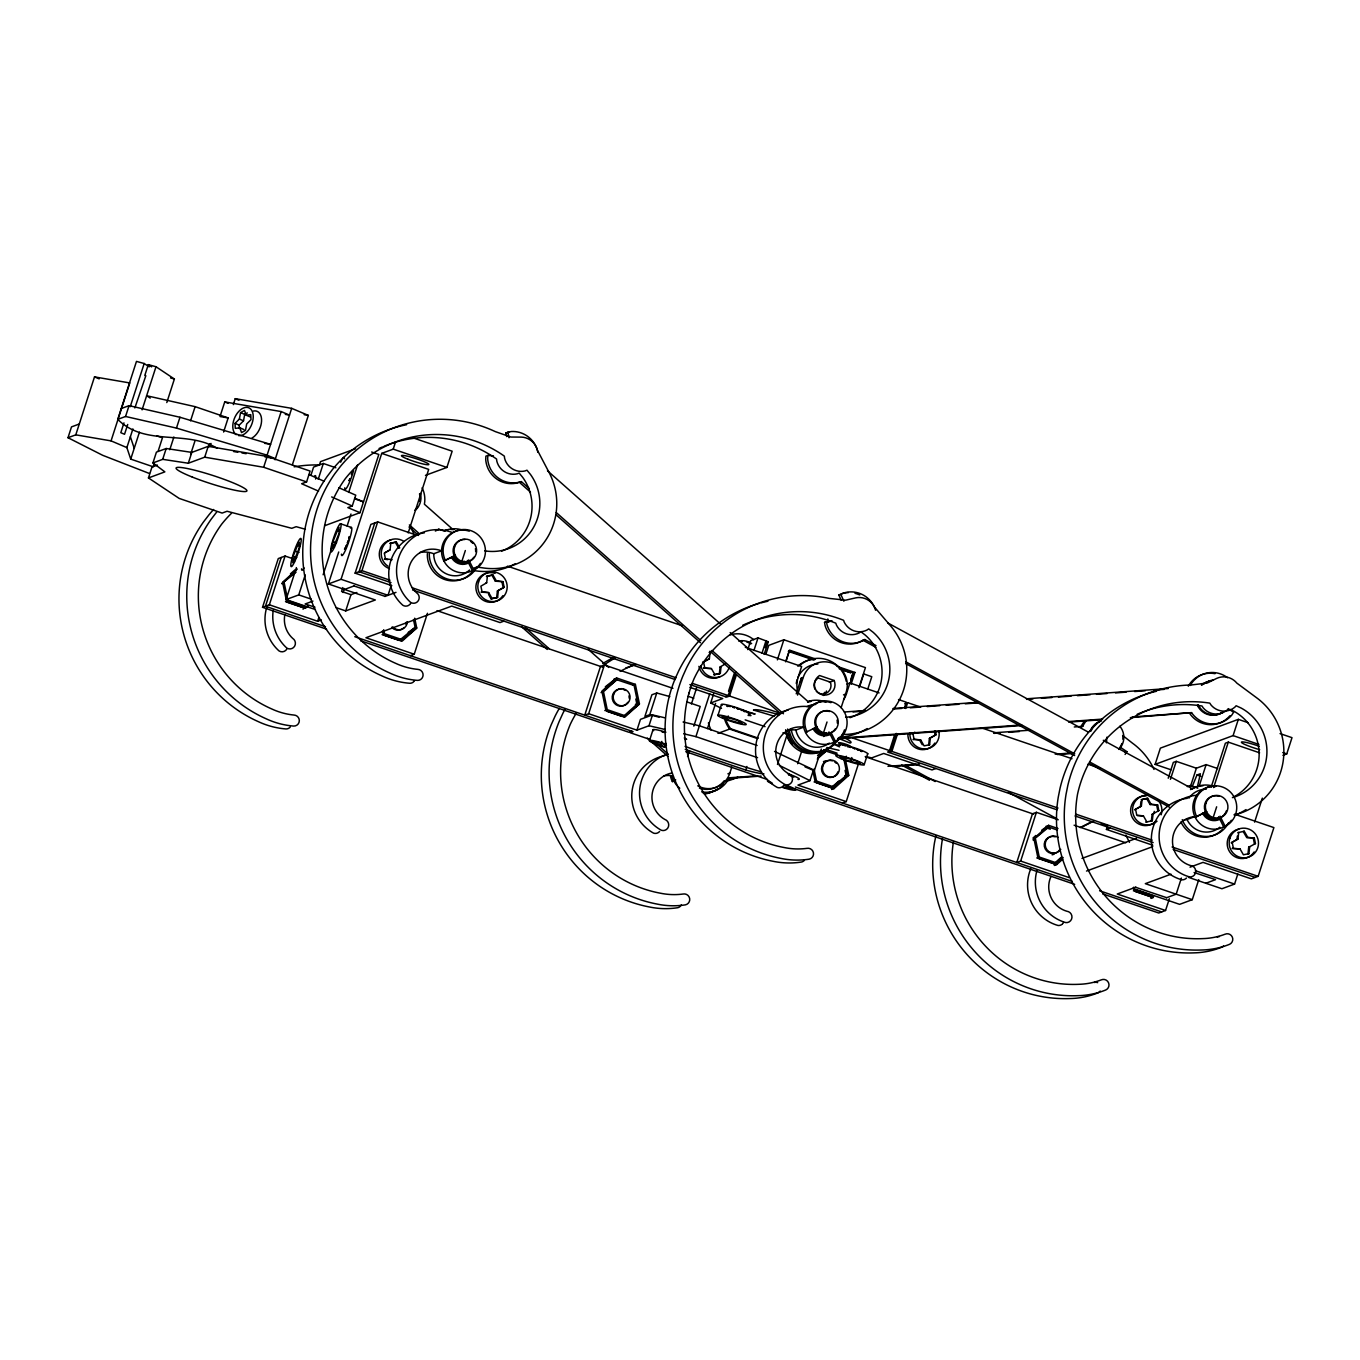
<?xml version="1.0" encoding="UTF-8"?>
<svg xmlns="http://www.w3.org/2000/svg" width="1360" height="1360" viewBox="0 0 1360 1360"><rect width="100%" height="100%" fill="white"/><g stroke="black" fill="none" stroke-linecap="round" stroke-linejoin="round"><path stroke-width="1.5" d="M493.425 455.838L487.849 455.447L487.662 458.796A25.772 25.347 69.7 0 0 521.339 481.593L529.278 488.614M1106.428 742.832L1106.921 737.154M392.105 559.674L385.458 558.824L384.285 553.214L390.065 549.865L390.813 543.133L396.338 542.011L399.721 547.893M498.372 590.648L497.607 597.38L492.082 598.502L488.699 592.62L482.052 591.77L480.879 586.177L486.659 582.811L487.407 576.079L492.932 574.957L496.315 580.839L502.962 581.689L504.135 587.282L497.386 591.005L496.638 597.737L491.113 598.859L488.563 594.439M709.359 658.767L702.61 662.49L709.359 658.767L710.124 652.052L709.138 652.409M720.103 666.978L721.072 666.621L720.324 673.353L713.813 674.832L719.338 673.71L720.103 666.978L725.866 663.612M936.139 734.638L929.39 738.361L928.642 745.093L929.611 744.736L930.359 738.004L936.139 734.638L935.357 730.915M1152.107 814.334L1153.076 813.977L1152.311 820.709L1151.342 821.066L1152.107 814.334L1158.856 810.611L1157.683 805.001L1151.036 804.168L1147.653 798.286L1142.128 799.408L1141.363 806.123L1134.614 809.846L1140.394 806.497L1140.955 801.448M1238.722 832.354L1237.957 839.086L1231.208 842.809L1236.988 839.443L1237.362 836.077M1248.701 847.28L1247.936 854.012L1248.922 853.655L1249.67 846.923L1248.701 847.28L1255.45 843.557L1254.277 837.947L1246.661 837.471L1243.261 831.589L1244.247 831.232L1247.63 837.114M243.967 429.556L239.802 427.788L235.297 428.383L235.042 423.385L239.36 419.05L240.567 412.624L244.494 410.431L246.245 415.225L250.41 416.993M239.36 428.485L239.207 425.153L243.525 420.818L244.715 414.392L247.333 412.93M935.884 835.839L934.473 842.826A132.821 130.628 69.7 0 0 1070.116 998.546A81.107 79.764 69.7 0 0 1098.013 992.834A5.525 5.44 69.7 0 0 1099.22 992.086M942.514 838.712L942.276 839.953A132.821 130.628 69.7 0 0 1077.919 995.673A81.107 79.764 69.7 0 0 1105.799 989.961A5.525 5.44 69.7 0 0 1108.519 982.702A5.525 5.44 69.7 0 0 1101.311 979.863A69.768 68.612 69.7 0 1 1078.905 984.3A122.026 120.003 69.7 0 1 953.462 841.636M293.114 556.291L292.077 560.796L293.624 559.096L293.114 563.04L298.945 548.726L299.982 544.221L298.435 545.921L298.945 541.977L293.114 556.291L296.684 557.515M332.962 541.586L331.942 546.091L333.489 544.391L332.979 548.335L338.81 534.021L339.847 529.499L338.3 531.216L338.81 527.272L332.962 541.586L336.549 542.81M1197.242 787.542L1200.387 773.738L1196.97 774.996L1192.295 786.352M149.43 473.501L102.697 455.311L68 437.716L71.502 426.887L79.288 424.014M75.786 434.843L94.503 376.89L129.778 382.942L111.061 440.878L75.786 434.843L68 437.716M217.311 448.341C186.184 429.505 145.095 446.845 117.759 419.356L136.476 361.403L144.194 363.511L149.209 366.86M117.759 419.356L125.562 416.483L129.047 405.654L180.115 417.299L270.589 444.346L264.554 443.309M123.964 422.875L120.802 432.701L124.542 434.282L127.721 424.456M130.237 406.708L144.194 363.511M166.787 402.577L174.386 379.015L155.992 366.741L148.291 364.633L144.789 375.479L145.826 375.751L134.861 407.966M154.343 462.876L153.102 466.752L130.73 459.119L126.871 447.593L132.906 428.91M142.086 409.836L155.992 366.741M130.73 459.119L139.451 432.157M305.371 529.261L296.191 526.694L291.788 528.309L227.069 511.258L222.122 513.077L179.197 498.423L148.461 477.938L164.883 471.869L152.932 462.944L156.434 452.115L166.192 448.511L191.811 452.404L208.216 446.335L267.155 456.433L310.097 471.07L306.595 481.899L301.648 483.735L318.529 491.147M148.461 477.938L151.963 467.092L157.437 465.086M158.1 451.299L162.452 437.767L156.876 435.863M152.932 462.944L162.69 459.34L166.192 448.511M125.562 416.483L176.46 428.094L179.962 417.265M169.779 449.735L173.893 437.002M190.57 420.784L195.126 406.657L228.157 417.928L223.601 432.038M190.587 454.495L195.058 440.64M162.69 459.34L188.309 463.233L191.811 452.404M188.309 463.233L204.714 457.181L208.216 446.335M285.311 414.392L289.493 415.106L281.18 411.57L224.74 401.914L220.014 416.534L228.157 417.928M233.325 404.617L235.246 398.667L291.686 408.34L308.329 415.395L292.349 464.865M275.417 458.694L267.087 455.175L281.18 411.57M204.714 457.181L263.653 467.262L267.155 456.433M275.06 459.782L291.686 408.34M326.57 629.153L262.531 607.308L278.273 558.569L285.09 556.053L293.029 558.756M281.197 557.498L265.455 606.237L325.499 626.722M262.531 607.308L269.348 604.792L285.09 556.053M311.032 474.98L313.582 467.092L323.323 463.488L335.852 467.772M319.345 465.273L320.501 461.652L355.589 448.715M318.223 479.281L323.323 463.488M315.435 609.586L286.093 599.573L296.412 567.596M286.093 599.573L298.758 594.898L305.218 574.906M348.67 492.405L357.612 464.763M323.136 574.787L332.673 545.241M371.654 452.013L378.811 454.461L360.009 512.669L347.854 507.62L352.257 506.005L355.759 495.176L338.895 487.747M336.073 607.631L345.712 610.912L375.343 599.981L328.389 583.967L338.725 551.99M347.106 525.997L350.982 514.012M269.348 604.792L317.645 621.265L318.818 617.661M328.389 583.967L341.054 579.292L381.735 453.373L393.227 449.14L446.896 467.432L452.149 451.197L412.386 437.631M342.839 587.571L341.581 591.464L350.965 594.66L356.898 592.484M343.077 592.518L344.369 588.523M393.227 449.14L395.556 441.915M391.833 585.667L355.113 573.155L370.855 524.416L377.689 521.9L416.993 535.296M345.712 610.912L350.965 594.66M374.765 522.971L359.023 571.71L391.034 582.641M355.113 573.155L361.947 570.639L377.689 521.9M391.272 585.242L388.025 595.306L341.054 579.292M408.187 532.882L428.689 469.387L381.735 453.373M410.346 655.656L414.239 654.228L427.465 613.275M461.856 561.357L465.341 550.528M604.401 664.972L600.491 666.417L584.749 715.156L588.659 713.711L604.401 664.972L672.928 688.347M588.659 713.711L636.956 730.184L640.458 719.355L652.494 714.918L664.734 717.757M656.761 693.005L651.882 694.79L644.895 716.465L649.774 714.663L656.761 693.005L669.834 696.575M636.956 730.184L648.992 725.747L652.494 714.918M649.434 740.792L652.936 729.963M665.856 743.291L664.683 746.895L660.688 744.991L661.861 741.387M691.441 703.97L696.626 687.888M693.838 726.121L700.196 706.435L686.834 701.879M687.565 756.466L689.469 750.55M683.672 733.788L695.912 736.627L709.75 693.77M721.514 708.39L710.685 702.984L713.609 693.957M707.455 728.552L715.598 703.341M717.91 715.53L721.412 704.701M728.518 691.254L734.179 673.71M725.288 696.643L728.212 695.572L735.76 672.163M689.911 684.573L726.631 697.102L729.555 696.031L736.474 674.577M747.779 649.604L750.703 640.594L758.013 637.891L768.264 641.733L764.184 654.364M727.073 719.559L722.908 717.791L725.322 717.808L721.956 716.057L737.018 720.205L741.183 721.973L738.769 721.956L742.118 723.724L727.073 719.559L728.229 715.955M753.933 650.522L758.013 637.891M761.974 653.276L766.054 640.628M765.051 647.683L766.802 642.277L768.264 641.733M765.833 654.381L768.757 645.354L783.853 639.778L865.436 667.607L858.942 687.701M697.765 785.825A22.916 22.525 69.7 0 0 729.861 773.075L731.765 767.176M777.376 659.872L783.853 639.778M685.253 749.428L745.756 770.066L746.912 766.462M785.672 661.827L789.463 650.114L815.252 658.903M786.097 661.045L789.327 651.015L814.708 659.668M796.229 693.821L801.312 678.062L803.267 677.348A22.916 22.525 69.7 0 1 831.725 663.017A22.916 22.525 69.7 0 1 846.192 692.002L841.109 707.744M797.538 695.079L803.267 677.348M777.478 764.456L787.44 733.601M797.657 763.725L801.482 751.91M823.514 732.819L827.016 721.99M858.211 764.541L846.243 801.584L797.946 785.094L809.982 780.657L813.484 769.828L774.537 751.434M821.304 749.122L814.3 770.78L805.052 766.87M850.816 679.354L852.754 673.336L854.93 672.452L851.139 684.165M843.574 699.839A25.772 25.347 69.7 0 0 846.43 693.804L849.932 682.975L879.087 692.92M850.748 681.139L853.366 673.013M850.493 683.009L853.723 672.979L840.072 668.321M859.656 686.579L863.736 673.948L871.777 676.702L867.697 689.333M845.138 759.832L840.973 758.064L843.37 758.081L840.021 756.33L855.083 760.478L859.231 762.246L856.834 762.229L860.183 763.98L845.138 759.832L846.294 756.228M850.663 761.175L851.819 757.554M864.246 764.507L867.731 753.678M894.625 734.927L888.964 752.471L891.888 751.4L1057.995 808.061M1057.077 809.829L887.621 752.012L890.545 750.941L896.206 733.397M904.4 708.05L906.287 702.202L898.518 699.55M891.888 751.4L897.549 733.856M905.743 708.509L907.63 702.661L919.649 706.758M1036.405 812.328L1032.495 813.773L1016.753 862.512L1020.663 861.067L1036.405 812.328L1058.233 819.774M1152.787 845.24L1106.428 829.43L1107.686 825.52M1171.011 769.794L1155.116 764.371L1160.369 748.136L1238.331 719.355L1248.276 722.755M1168.223 778.226L1173.323 762.416L1176.247 761.345L1196.375 768.213L1206.116 764.609L1217.625 768.536M1170.433 779.331L1176.247 761.345M1190.595 786.08L1196.375 768.213M1199.061 786.454L1206.116 764.609M1102.688 893.894L1158.737 913.002L1165.554 910.486L1169.328 898.79M1181.381 878.101L1176.179 894.183L1166.438 897.787M1211.165 787.185L1225.377 743.223L1228.301 742.135L1259.598 752.811M1213.63 787.559L1228.301 742.135M1155.116 764.371L1233.095 735.607L1238.331 719.355M1213.154 817.632L1216.656 806.803M1132.659 888.335L1179.613 904.349L1192.278 899.674L1198.738 879.699M1188.453 877.336L1221.909 888.743L1234.574 884.068L1237.804 874.072M1254.6 822.12L1262.335 798.133M1282.922 755.327L1286.747 753.916L1292 737.664L1280.066 733.601M1190.034 867.17L1203.022 862.376L1251.319 878.849L1258.153 876.333L1273.895 827.594L1234.574 814.181M741.557 709.852L755.14 714.051L747.133 712.402M208.029 447.202L210.154 443.632M209.1 446.709L211.055 443.445M1125.094 754.443L1126.879 751.638L1120.606 747.473M216.665 512.057L211.191 519.214A132.821 130.628 69.7 0 0 266.05 718.743A81.107 79.764 69.7 0 0 293.709 726.07A5.525 5.44 69.7 0 0 299.319 720.783A5.525 5.44 69.7 0 0 294.032 715.054A69.768 68.612 69.7 0 1 271.881 709.019A122.026 120.003 69.7 0 1 221.629 524.229A119.714 117.725 69.7 0 1 231.489 513.264M477.394 567.103L482.171 567.766A65.875 64.77 69.7 0 0 545.139 541.025A65.875 64.77 69.7 0 0 548.692 471.733L537.455 450.313A17.187 16.898 69.7 0 0 521.339 437.104L510.833 437.036L495.312 431.613A132.821 130.628 69.7 0 0 340.459 466.378L334.968 473.535A132.821 130.628 69.7 0 0 389.844 673.064A81.107 79.764 69.7 0 0 417.486 680.391A5.525 5.44 69.7 0 0 423.096 675.104A5.525 5.44 69.7 0 0 417.826 669.375A69.768 68.612 69.7 0 1 395.675 663.34A122.026 120.003 69.7 0 1 345.406 478.55A119.714 117.725 69.7 0 1 504.356 456.144L504.577 458.184A17.187 16.898 69.7 0 0 525.096 470.934L526.966 470.203L530.485 474.47A48.688 47.872 69.7 0 1 484.704 550.834M1226.975 710.124L1228.335 708.628M290.428 573.903L294.848 569.942M297.279 569.041L282.591 582.25L286.671 601.868L305.456 608.277L308.397 605.642M295.188 571.625L281.758 583.712L296.14 572.067M303.025 609.178L305.966 606.543M408.221 632.4L415.14 627.47L413.474 619.497M382.092 634.593L399.262 640.441L415.14 627.47M401.081 640.815L416.755 628.014L414.698 618.205M416.755 628.014L402.05 641.223L383.265 634.831L382.449 630.904M605.336 686.783L616.59 677.96L635.375 684.369L639.455 703.987L624.767 717.196L605.982 710.787L601.885 691.169L616.59 677.96M601.069 692.614L616.93 679.643L603.5 691.713L607.24 709.665L624.41 715.513L637.84 703.443L634.117 685.508L614.142 678.861M623.798 716.771L639.455 703.987M817.564 755.531L821.967 751.57M818.533 755.956L825.877 749.343L837.148 753.202M817.819 757.299L826.234 751.026L817.275 759.084M816 782.595L831.266 787.797L838.729 781.099M831.266 787.797L847.144 774.826L843.812 758.88M848.759 775.37L846.311 776.271L831.623 789.48L834.054 788.596L848.759 775.37L845.478 759.679M1032.92 838.1L1035.861 835.465M1041.743 830.178L1048.594 825.316L1057.978 828.529M1048.594 825.316L1033.889 838.525L1037.986 858.143L1056.771 864.552L1062.636 859.265M1046.503 827.9L1033.073 839.97L1048.934 826.999L1046.503 827.9L1050.311 829.192M1062.381 857.497L1056.414 862.869L1039.244 857.021L1036.813 857.922L1053.983 863.77L1061.446 857.055M1063.146 857.531L1054.323 865.453L1056.771 864.552M1153.858 895.764L1150.934 898.399L1153.365 897.498L1134.58 891.089L1133.764 887.179M384.761 552.738L390.065 549.865M497.386 591.005L504.135 587.282M914.804 732.207L911.914 733.89L912.883 733.533L914.056 739.126L920.703 739.976L924.086 745.858L929.611 744.736M435.353 531.046L438.906 529.244L444.601 531.182M463.845 530.111A21.488 21.131 69.7 0 0 443.853 561L455.464 555.356L443.938 560.966A21.488 21.131 69.7 0 0 480.454 563.38M670.531 776.288A21.488 21.131 69.7 0 0 672.367 781.592L675.716 779.909M1080.129 827.577L1090.805 822.205M1081.268 827.39L1093.729 821.117M1205.317 812.175L1195.253 817.241L1206.779 811.631L1205.317 812.175A10.03 9.86 69.7 0 0 1210.961 817.258M1201.39 684.947L1208.938 681.241A17.187 16.898 69.7 0 1 1213.154 679.949M841.177 600.236L838.848 595.051L843.795 592.96A25.772 25.347 69.7 0 1 875.585 610.266M121.261 408.527L129.047 405.654M506.702 436.594L505.937 432.888L511.139 431.528A25.772 25.347 69.7 0 1 537.863 452.268M425.459 475.354L446.896 467.432M487.849 455.447L485.894 456.161L485.707 459.51A25.772 25.347 69.7 0 0 519.384 482.307L530.502 492.15M324.632 525.725L360.009 512.669M519.384 482.307L521.339 481.593M390.813 543.133L389.844 543.49L396.338 542.011M435.982 530.332L438.906 529.244M385.458 558.824L384.472 559.181L387.804 559.606M419.713 552.568A25.058 24.633 69.7 0 1 433.755 553.741L441.558 550.851A25.058 24.633 69.7 0 0 416.483 592.688A5.729 5.627 69.7 0 1 418.404 600.559A5.729 5.627 69.7 0 1 410.652 602.412A41.735 41.038 69.7 0 1 452.489 532.627M312.953 601.086L305.116 603.993L314.993 607.189M344.488 589.458L354.229 585.854M317.645 621.265L321.368 619.905M384.846 596.479L395.998 592.365M473.807 568.157L477.7 566.729M445.4 560.439A21.488 21.131 69.7 0 1 454.682 531.709A21.488 21.131 69.7 0 1 483.14 541.416A21.488 21.131 69.7 0 1 473.875 570.146L472.413 570.673L467.296 560.439M487.407 576.079L486.438 576.436L492.932 574.957M485.673 583.168L486.659 582.811M491.963 575.314L495.346 581.196L496.315 580.839M495.346 581.196L502.962 581.689M482.052 591.77L481.083 592.144L488.699 592.62M491.113 598.859L492.082 598.502M496.638 597.737L497.607 597.38M503.914 621.129L500.021 622.574L451.724 606.101L365.942 637.738L414.239 654.228M838.848 595.051L840.786 594.337L843.914 601.239M632.927 685.27L635.375 684.369M875.908 647.326L862.92 640.254A25.772 25.347 69.7 0 1 825.112 625.685L824.551 622.37L832.014 620.755M711.416 668.576L703.783 668.1L711.416 668.576L714.799 674.475M604.809 710.549L607.24 709.665M635.409 704.344L637.84 703.443M719.338 673.71L720.324 673.353M789.327 651.015L788.358 651.372L813.722 660.025M624.41 715.513L621.979 716.414L606.713 711.212M862.92 640.254L864.858 639.523L876.01 645.592M631.72 731.17L628.796 732.241L360.604 640.764M710.685 702.984L722.721 698.547L689.877 687.344M845.597 670.361L844.611 670.718L850.442 672.724M829.396 682.312L834.224 680.527L834.802 682.618A10.455 10.285 69.7 0 1 821.525 694.552A10.455 10.285 69.7 0 1 817.836 676.838L819.519 675.512L834.224 680.527M847.008 684.063L849.932 682.975M717.961 733.38L730.626 728.705L758.302 738.157M843.506 694.892L846.43 693.804M787.355 730.303A25.058 24.633 69.7 0 1 795.872 730.048L803.675 727.175A25.058 24.633 69.7 0 0 788.63 773.755A5.729 5.627 69.7 0 1 792.234 780.997A5.729 5.627 69.7 0 1 785.128 784.584A41.735 41.038 69.7 0 1 810.237 706.86M672.367 781.592L673.829 781.048A21.488 21.131 69.7 0 1 671.993 775.761M904.706 703.732L907.63 702.661M727.906 773.806L729.861 773.075M826.421 732.768A10.03 9.86 69.7 0 1 815.575 727.396L817.139 726.818L805.613 732.428L807.075 731.901A21.488 21.131 69.7 0 1 816.34 703.171A21.488 21.131 69.7 0 1 844.798 712.878A21.488 21.131 69.7 0 1 835.533 741.608L834.071 742.135L828.954 731.901M914.056 739.126L913.07 739.5L920.703 739.976M929.39 738.361L930.359 738.004M814.096 781.949L816.527 781.048L833.714 786.913M844.696 775.727L847.144 774.826M842.35 803.012L846.243 801.584M935.918 768.485L932.025 769.93L883.711 753.457L871.675 757.894L865.555 756.483M1086.334 720.749A25.772 25.347 69.7 0 0 1082.747 726.359L1080.792 727.073A25.772 25.347 69.7 0 1 1084.379 721.463M1130.33 717.655L1191.564 712.64A25.772 25.347 69.7 0 0 1231.82 715.071L1233.605 712.266L1228.896 709.138M1124.924 752.352L1126.879 751.638M1141.142 799.765L1147.653 798.286M1187.297 786.607L1190.221 785.519L1197.803 788.103M1140.394 806.497L1141.363 806.123M1146.667 798.643L1150.05 804.525L1151.036 804.168M1214.786 786.709A25.772 25.347 69.7 0 0 1192.448 788.834L1190.493 789.548A25.772 25.347 69.7 0 1 1203.056 785.74M1150.05 804.525L1157.683 805.001M1106.428 829.43L1110.321 827.985M1152.311 820.709L1145.817 822.188L1146.803 821.831L1143.42 815.932L1137.453 815.677M1158.856 810.611L1157.87 810.968L1156.714 805.358M1053.983 863.77L1056.414 862.869M1081.999 858.415L1136.586 838.287M1184.22 819.91A25.058 24.633 69.7 0 1 1187.042 819.502L1194.845 816.612A21.488 21.131 69.7 0 0 1231.361 820.267M1086.504 871.063L1152.77 846.617M1196.715 816.697A21.488 21.131 69.7 0 1 1205.997 787.984A21.488 21.131 69.7 0 1 1234.455 797.691A21.488 21.131 69.7 0 1 1225.173 826.404L1223.711 826.948L1218.594 816.697M1236.988 839.443L1237.957 839.086M1246.661 837.471L1254.277 837.947M1240.014 848.895L1232.381 848.402L1240.014 848.895L1243.397 854.777L1248.922 853.655M1135.821 887.162L1117.257 894.013L1165.554 910.486M1171.011 874.191L1145.324 883.66L1192.278 899.674M1255.45 843.557L1254.464 843.914L1253.308 838.321M1133.407 890.868L1135.838 889.967L1153.008 895.815L1150.577 896.716L1135.311 891.514M1205.81 883.252L1215.551 879.665L1194.097 872.508M1232.398 797.623L1233.367 797.385A48.688 47.872 69.7 0 0 1241.119 708.033L1236.138 705.755L1234.761 707.251A17.187 16.898 69.7 0 1 1210.91 704.871L1209.822 703.137A119.714 117.725 69.7 0 0 1077.545 794.155A122.026 120.003 69.7 0 0 1202.682 938.621A69.768 68.612 69.7 0 0 1225.105 934.201A5.525 5.44 69.7 0 1 1232.296 937.023A5.525 5.44 69.7 0 1 1229.593 944.299A81.107 79.764 69.7 0 1 1201.696 949.994A132.821 130.628 69.7 0 1 1066.053 794.274L1067.838 785.366A132.821 130.628 69.7 0 1 1191.088 684.998L1207.306 682.992L1216.724 678.368A17.187 16.898 69.7 0 1 1236.852 683.111L1256.198 697.459A65.875 64.77 69.7 0 1 1283.109 761.6A65.875 64.77 69.7 0 1 1238.467 813.79L1234.013 814.844M1237.753 832.711L1244.247 831.232M505.937 432.888L509.184 432.242M824.551 622.37L830.059 621.469M246.245 415.225L250.75 414.647L251.005 419.645L246.687 423.963L245.48 430.406L241.553 432.582L239.802 427.788M844.39 711.994L865.555 710.464M893.078 708.475L977.772 702.338M1026.46 698.802L1168.308 688.517M853.026 711.96L863.617 711.178M893.248 709.036L901.714 708.424M910.18 707.812L920.771 707.047M927.129 706.588L939.828 705.653M946.169 705.194L958.885 704.276M965.226 703.817L977.925 702.899M1026.63 699.363L1032.971 698.904M1041.437 698.292L1052.028 697.527M1058.386 697.068L1071.085 696.133M1077.443 695.674L1090.142 694.756M1096.483 694.297L1107.074 693.532M1115.54 692.92L1126.131 692.155M1134.597 691.543L1145.188 690.761M1153.654 690.149L1164.228 689.384M838.015 738.276L1020.068 725.067M1068.773 721.548L1102.637 719.083M1132.285 716.941L1191.564 712.64M838.168 738.837L1022.363 725.492M1068.943 722.109L1100.699 719.797M993.82 732.802L1029.826 730.201M1074.281 726.971L1082.747 726.359M993.99 733.363L1000.348 732.904M1008.814 732.292L1019.405 731.527M756.687 775.812L729.164 777.801A25.772 25.347 69.7 0 1 701.658 791.826M887.944 766.292L919.7 763.997M1055.19 754.171L1072.122 752.93M729.334 778.379L761.09 776.067M892.347 766.547L917.745 764.711M1057.485 754.579L1072.292 753.508M851.105 747.218C850.561 744.158 826.897 739.228 845.495 745.926M842.333 734.4L846.906 734.4A65.875 64.77 69.7 0 0 902.139 693.889A65.875 64.77 69.7 0 0 890.154 625.396L874.463 607.053A17.187 16.898 69.7 0 0 855.848 597.839L845.631 600.168L829.328 598.417A132.821 130.628 69.7 0 0 686.596 667.777L682.873 676.022A132.821 130.628 69.7 0 0 780.64 858.347A81.107 79.764 69.7 0 0 809.149 859.18A5.525 5.44 69.7 0 0 813.433 852.737A5.525 5.44 69.7 0 0 807.024 848.351A69.768 68.612 69.7 0 1 784.142 847.518A122.026 120.003 69.7 0 1 694.127 678.538A119.714 117.725 69.7 0 1 843.591 620.313L844.271 622.251A17.187 16.898 69.7 0 0 867.034 630.02L868.7 628.881L873.069 632.23A48.688 47.872 69.7 0 1 845.597 717.281M685.066 739.415L686.664 739.313L684.284 737.97M1143.42 815.932L1136.756 815.099L1135.6 809.489M304.147 414.681L308.329 415.395M233.614 451.537L237.796 452.268M241.961 452.982L246.143 453.696M264.962 456.909L273.326 458.337M748.085 715.411L750.992 715.581L748.612 714.238M743.937 711.467L745.433 711.79M195.126 406.657L146.642 395.726L150.212 398.106M826.795 747.49L839.035 750.329M683.094 722.007L699.414 725.798L757.112 745.484M648.992 725.747L665.312 729.538M745.756 770.066L747.66 770.576A33.405 3.774 17.9 0 0 763.963 773.891M170.544 377.961L174.386 379.015M649.774 714.663L659.107 717.213M782.748 787.168L792.829 788.851L784.516 785.57M840.242 745.399L834.003 744.328L839.579 746.878M176.46 428.094L267.087 455.175M660.688 744.991L652.375 741.727L657.475 742.849L657.322 741.999L666.451 745.297M1233.095 735.607L1258.918 744.43M1282.769 752.556L1286.747 753.916M1196.97 774.996L1200.795 776.305M263.653 467.262L306.595 481.899M354.552 498.797L363.494 501.84L354.824 498.236M837.08 666.349L854.93 672.452M839.103 668.678L850.799 672.673M507.433 566.151L681.819 625.634M745.297 647.275L801.635 666.502L798.133 677.331A25.772 25.347 69.7 0 0 797.436 690.625M981.784 727.957L1071.986 758.71M1088.017 764.184L1100.053 768.298M340.442 523.719L351.169 527.374M361.947 570.639L389.963 580.193M411.978 587.707L676.175 677.807M692.172 683.281L728.212 695.572M729.555 696.031L779.229 712.98M852.771 738.055L890.545 750.941M1076.015 814.198L1152.073 840.14M1172.082 846.974L1258.153 876.333M1101.311 823.701L1106.989 825.639M412.607 589.985L675.24 679.575M778.821 714.901L773.007 713.065A33.405 3.774 17.9 0 0 753.457 710.056A121.72 13.787 17.9 0 1 774.265 716.244M1075.097 815.966L1153.144 842.588M1173.17 849.422L1255.229 877.404M295.426 551.208L298.996 552.415M1074.111 825.197L1125.723 842.792M437.002 610.64L603.364 667.386M688.092 696.286L693.787 698.224M865.249 756.721L1033.617 814.147M1195.457 870.723L1234.574 884.068M353.991 585.956L385.101 596.377M745.178 719.865L765.068 726.648M782.969 732.768L788.953 734.791M823.446 750.244L837.675 754.936M1046.146 826.217L1057.417 830.059M757.333 738.514L729.657 729.079A33.15 32.606 69.7 0 1 724.761 719.678M298.758 594.898L311.287 599.165M695.912 736.627L757.588 757.673M1135.583 887.264L1166.676 897.685M401.71 639.557L384.54 633.692L383.707 629.714M834.054 788.596L815.269 782.187L812.821 770.406M285.498 601.647L302.668 607.495L305.116 606.594L287.929 600.746L284.189 582.811M1020.663 861.067L1068.96 877.54M354.773 636.701L633.046 731.629L630.122 732.7L650.012 739.483M795.396 786.998L1072.343 881.467M1099.611 890.766L1161.661 911.931M685.78 751.689L767.278 779.484M794.461 788.766L1074.672 884.34M235.246 398.667L238.935 400.248M224.74 401.914L228.072 403.325M240.567 412.624L244.715 414.392M239.36 419.05L243.525 420.818M235.042 423.385L239.207 425.153M94.503 376.89L99.178 378.879M111.061 440.878L126.871 447.593M308.907 474.555L323.901 481.151M331.653 496.927L352.257 506.005M1230.001 709.393L1233.316 710.906A48.688 47.872 69.7 0 1 1233.299 797.113M779.297 765.357L809.982 780.657M887.842 622.965L1088.425 732.19M1103.3 740.282L1192.448 788.834M905.726 661.776L1074.74 753.814M1089.598 761.906L1169.464 805.392M905.624 663.51L1074.638 755.548M1089.496 763.64L1169.362 807.126M1008.321 792.302L1056.601 818.584M905.471 765.374L935.187 781.541M901.663 765.068L929.526 780.249M148.291 364.633L151.64 366.877M770.44 782L772.276 783.224M1122.629 735.454L1132.404 743.121A65.875 64.77 69.7 0 1 1154.011 769.437M547.468 470.747L720.63 624.138M730.167 632.57L808.01 701.539A25.772 25.347 69.7 0 1 825.894 702.185M556.274 512.55L700.842 640.611M711.96 650.454L783.462 713.779M555.917 514.675L700.485 642.736M710.022 651.168L779.926 713.099M452.982 529.533L424.388 504.203A25.772 25.347 69.7 0 0 422.127 487.798M588.013 649.145L608.668 667.437M409.377 524.892L418.897 533.324M525.334 627.623L549.168 648.72M654.024 741.608L668.321 754.273M409.003 527.017L418.54 535.466M521.798 626.926L547.213 649.451M647.309 738.106L667.964 756.398M919.734 740.333L922.267 744.753M395.369 542.368L398.752 548.25M1220.056 816.17L1225.173 826.404M1125.859 835.091L1129.463 842.333M831.266 733.057L835.533 741.608M468.758 559.895L473.875 570.146M130.373 436.764L134.232 448.29M1232.194 842.452L1233.35 848.045M1035.504 839.086L1039.244 857.021M934.388 731.272L935.17 734.995M845.087 770.389L846.311 776.271M814.045 769.097L816.527 781.048M703.596 662.133L704.752 667.743M635.8 699.006L637.024 704.888M501.993 582.046L503.166 587.639M507.892 432.174L509.014 437.733M826.506 621.656L827.067 624.971A25.772 25.347 69.7 0 0 864.858 639.523M1226.414 810.815A11.458 11.271 69.7 0 1 1212.185 817.989A11.458 11.271 69.7 0 1 1204.943 803.505A11.458 11.271 69.7 0 1 1219.189 796.331M1219.138 818.023A11.458 11.271 69.7 0 1 1203.957 812.838M1154.283 811.359A9.163 9.01 69.7 0 1 1153.858 813.705M464.763 561.306A10.03 9.86 69.7 0 1 453.917 555.934M473.841 557.226A11.458 11.271 69.7 0 1 454.308 555.968A11.458 11.271 69.7 0 1 464.967 539.478M470.526 541.382A11.458 11.271 69.7 0 1 472.77 543.337M475.422 548.641A11.458 11.271 69.7 0 1 475.643 551.616M467.84 561.748A11.458 11.271 69.7 0 1 452.659 556.563M726.954 706.129A9.163 1.037 17.9 0 1 730.575 706.571M732.598 707.098A9.163 1.037 17.9 0 1 734.825 707.744A8.585 0.969 17.9 0 0 732.785 707.217M737.103 708.475A9.163 1.037 17.9 0 1 739.262 709.257M857.327 749.53A9.163 1.037 17.9 0 1 859.248 750.295M860.778 750.992A9.163 1.037 17.9 0 1 861.815 751.57M844.628 737.936A33.405 3.774 17.9 0 1 850.051 743.019A121.72 13.787 17.9 0 0 839.341 738.752M713.711 790.857A25.772 25.347 69.7 0 1 704.344 794.053M717.06 789.259A25.772 25.347 69.7 0 1 704.65 793.492M724.217 780.759A22.916 22.525 69.7 0 1 699.448 788.137M730.252 634.865A25.772 25.347 69.7 0 1 753.763 639.71M576.504 712.81A119.714 117.725 69.7 0 0 570.333 724.2A122.026 120.003 69.7 0 0 660.365 893.197A69.768 68.612 69.7 0 0 683.23 894.013A5.525 5.44 69.7 0 1 689.639 898.416A5.525 5.44 69.7 0 1 685.372 904.859A81.107 79.764 69.7 0 1 656.863 904.026A132.821 130.628 69.7 0 1 559.079 721.701L562.819 713.456A132.821 130.628 69.7 0 1 565.318 708.628M620.126 671.398A119.714 117.725 69.7 0 1 633.454 665.193M667.556 754.086A41.735 41.038 69.7 0 0 661.334 830.263A5.729 5.627 69.7 0 0 668.457 826.676A5.729 5.627 69.7 0 0 664.836 819.434A25.058 24.633 69.7 0 1 671.364 773.109M604.554 664.649A132.821 130.628 69.7 0 1 615.179 657.934M559.3 708.373A132.821 130.628 69.7 0 0 555.016 716.329L551.293 724.574A132.821 130.628 69.7 0 0 649.06 906.899A81.107 79.764 69.7 0 0 677.569 907.732A5.525 5.44 69.7 0 0 680.102 906.491M602.752 663.561A132.821 130.628 69.7 0 1 613.717 657.441M679.745 788.256A21.488 21.131 69.7 0 1 672.095 775.727A25.058 24.633 69.7 0 0 663.578 775.982M681.394 904.791A5.525 5.44 69.7 0 1 680.595 905.981M737.8 777.206A65.875 64.77 69.7 0 1 725.798 781.354M737.681 777.359A65.875 64.77 69.7 0 1 727.345 779.637M664.377 755.752A41.735 41.038 69.7 0 0 653.548 833.136A5.729 5.627 69.7 0 0 659.583 831.487M625.651 668.083A119.714 117.725 69.7 0 1 636.106 664.564M739.381 641.121A17.187 16.898 69.7 0 1 742.322 641.053M746.674 641.92A17.187 16.898 69.7 0 1 750.669 643.892M738.888 640.985A17.187 16.898 69.7 0 1 751.638 643.535M294.168 466.837A132.821 130.628 69.7 0 1 319.209 464.967M273.258 610.113A41.735 41.038 69.7 0 0 286.858 648.091A5.729 5.627 69.7 0 0 294.61 646.221A5.729 5.627 69.7 0 0 292.689 638.367A25.058 24.633 69.7 0 1 284.852 614.703M213.605 509.49A132.821 130.628 69.7 0 0 208.879 514.93L203.388 522.087A132.821 130.628 69.7 0 0 258.264 721.616A81.107 79.764 69.7 0 0 285.906 728.943A5.525 5.44 69.7 0 0 290.292 726.971M266.934 606.73A41.735 41.038 69.7 0 0 279.072 650.964A5.729 5.627 69.7 0 0 286.807 649.111M411.06 527.408A48.688 47.872 69.7 0 1 414.103 535.33M419.526 493.816A17.187 16.898 69.7 0 1 419.696 501.245M417.588 506.77A17.187 16.898 69.7 0 1 414.834 510.238M420.495 493.459A17.187 16.898 69.7 0 1 415.803 509.881M718.709 788.596A25.772 25.347 69.7 0 1 703.018 792.965M723.622 784.125A25.772 25.347 69.7 0 1 720.035 787.61M464.967 530.213A21.488 21.131 69.7 0 1 469.268 531.199M379.049 448.494A119.714 117.725 69.7 0 1 382.398 446.981M384.098 446.25A119.714 117.725 69.7 0 1 496.553 459.017L496.791 461.057A17.187 16.898 69.7 0 0 517.293 473.807L519.18 473.093L522.682 477.343A48.688 47.872 69.7 0 1 501.585 551.174M424.303 532.865A41.735 41.038 69.7 0 0 402.849 605.285A5.729 5.627 69.7 0 0 409.683 604.588M406.623 424.694A132.821 130.628 69.7 0 0 332.656 469.251L327.182 476.425A132.821 130.628 69.7 0 0 382.041 675.954A81.107 79.764 69.7 0 0 409.7 683.264A5.525 5.44 69.7 0 0 413.593 681.819M414.494 680.714A5.525 5.44 69.7 0 1 414.086 681.292M410.601 603.432A5.729 5.627 69.7 0 1 410.176 604.044M469.591 569.976A21.488 21.131 69.7 0 1 433.755 553.741M468.86 562.836A12.886 12.682 69.7 0 1 451.605 557.6M515.44 563.652A65.875 64.77 69.7 0 1 474.368 570.639M816.238 691.135A8.585 8.449 69.7 0 0 830.824 683.791L830.229 682.091L818.346 678.045L816.867 679.048A8.585 8.449 69.7 0 0 814.98 689.282M824.5 692.376A11.458 11.271 69.7 0 1 823.225 695.062M844.509 729.827A21.488 21.131 69.7 0 1 817.819 743.274A21.488 21.131 69.7 0 1 804.253 716.091A21.488 21.131 69.7 0 1 830.943 702.661M1259.649 749.632A14.314 1.615 17.9 0 1 1241.408 742.254A14.314 1.615 17.9 0 1 1259.207 746.266M788.868 774.792A9.163 1.037 17.9 0 1 790.772 775.557M793.356 776.832A9.163 1.037 17.9 0 1 793.832 777.274M662.099 731.833A9.163 1.037 17.9 0 1 664.122 732.36M823.446 761.668A9.163 9.01 69.7 0 1 825.656 760.903M761.039 771.8A121.72 13.787 17.9 0 1 685.049 746.317M730.626 728.705A33.15 32.606 69.7 0 1 725.73 719.321M711.246 730.32A33.15 32.606 69.7 0 1 708.424 722.874M1229.865 715.785A25.772 25.347 69.7 0 1 1189.609 713.354M1188.283 686.222A25.772 25.347 69.7 0 1 1215.024 673.676M1190.221 685.491A25.772 25.347 69.7 0 1 1227.57 677.722M824.058 750.108A25.772 25.347 69.7 0 1 785.655 729.742M827.39 748.493A25.772 25.347 69.7 0 1 787.61 729.028M807.551 701.981A25.772 25.347 69.7 0 1 810.832 701.522M825.69 733.431A14.314 14.076 69.7 0 1 823.684 736.542M841.857 593.691A25.772 25.347 69.7 0 1 848.385 592.62M854.998 593.317A25.772 25.347 69.7 0 1 859.724 594.966M1222.674 829.141A25.772 25.347 69.7 0 1 1180.956 821.967M1228.454 822.97A25.772 25.347 69.7 0 1 1182.265 819.672M253.368 411.043A14.892 9.146 -67 0 1 261.562 421.107A14.892 9.146 -67 0 1 251.991 438.022M236.249 434.707A14.892 9.146 -67 0 1 238.918 411.264A14.892 9.146 -67 0 1 253.249 416.993A14.892 9.146 -67 0 1 238.476 435.591M350.37 528.105A14.892 2.108 -71.2 0 1 348.551 542.368A14.892 2.108 -71.2 0 1 341.428 554.115M349.197 536.928A8.585 1.224 -71.2 0 1 348.721 538.832M348.092 540.923A8.585 1.224 -71.2 0 1 347.361 543.048M346.579 545.054A8.585 1.224 -71.2 0 1 344.471 549.168M389.419 568.582A14.892 14.654 69.7 0 1 390.932 539.92M387.906 566.151A14.892 14.654 69.7 0 1 383.605 545.53A14.892 14.654 69.7 0 1 403.92 541.416M407.388 621.809A8.585 8.449 69.7 0 1 392.649 626.909M403.631 628.048A8.585 8.449 69.7 0 1 391.663 627.283M406.419 622.166A8.585 8.449 69.7 0 1 406.011 624.359M722.194 705.398A14.892 1.683 17.9 0 1 736.236 707.506A14.892 1.683 17.9 0 1 748.357 713.898M727.379 706.537A8.585 0.969 17.9 0 1 729.3 706.401M737.001 708.509A8.585 0.969 17.9 0 1 739.041 709.24M740.826 709.954A8.585 0.969 17.9 0 1 742.271 710.617M502.86 595.697A14.892 14.654 69.7 0 1 483.65 600.491A14.892 14.654 69.7 0 1 477.054 581.485A14.892 14.654 69.7 0 1 495.108 573.376M304.096 567.902A14.892 2.108 -71.2 0 1 301.563 568.837M839.477 744.974A14.892 1.683 17.9 0 1 854.301 747.779A14.892 1.683 17.9 0 1 867.561 754.086M847.365 746.674A8.585 0.969 17.9 0 1 850.85 747.49M857.106 749.513A8.585 0.969 17.9 0 1 858.891 750.227M860.336 750.89A8.585 0.969 17.9 0 1 861.305 751.434M353.583 470.577A14.892 2.108 -71.2 0 1 347.905 485.741A14.892 2.108 -71.2 0 1 344.76 487.798M340.646 462.179A14.892 2.108 -71.2 0 1 344.437 458.813M352.053 472.515A8.585 1.224 -71.2 0 1 351.424 474.589A9.163 1.292 -71.2 0 0 352.189 472.328M349.911 478.72A8.585 1.224 -71.2 0 1 349.146 480.488M314.33 476.306A14.892 2.108 -71.2 0 1 315.588 479.043M1157.037 821.219A14.892 14.654 69.7 0 1 1133.39 814.844A14.892 14.654 69.7 0 1 1148.01 795.226M1158.142 800.241A14.892 14.654 69.7 0 1 1161.168 814.81M1155.082 821.933A14.892 14.654 69.7 0 1 1131.435 815.575A14.892 14.654 69.7 0 1 1146.055 795.94M729.164 667.454A14.892 14.654 69.7 0 1 700.859 665.618M719.916 676.736A14.892 14.654 69.7 0 1 698.904 666.332M1060.749 849.337A8.585 8.449 69.7 0 1 1049.036 851.717A8.585 8.449 69.7 0 1 1046.554 839.817A8.585 8.449 69.7 0 1 1058.267 837.437M1059.78 849.694A8.585 8.449 69.7 0 1 1048.696 852.465A8.585 8.449 69.7 0 1 1044.888 841.5A8.585 8.449 69.7 0 1 1055.309 836.808M934.864 743.053A14.892 14.654 69.7 0 1 907.902 733.856M938.876 731.17A14.892 14.654 69.7 0 1 925.65 748.918A14.892 14.654 69.7 0 1 909.857 733.125M1254.175 851.955A14.892 14.654 69.7 0 1 1229.763 851.989A14.892 14.654 69.7 0 1 1238.824 829.141M787.661 773.653A14.892 1.683 17.9 0 1 797.946 779.433M787.695 785.74A14.892 1.683 17.9 0 1 795.583 790.177A14.892 1.683 17.9 0 1 782.799 787.559M772.463 783.853A14.892 1.683 17.9 0 1 768.808 780.572M788.63 774.775A8.585 0.969 17.9 0 1 791.86 776.152M664.734 747.286A14.892 1.683 17.9 0 1 649.4 740.554A14.892 1.683 17.9 0 1 666.111 744.209M653.718 730.66A14.892 1.683 17.9 0 1 665.907 732.19M662.405 731.986A8.585 0.969 17.9 0 1 664.309 732.479M688.772 693.107A8.585 0.969 17.9 0 1 689.112 693.736M627.776 702.338A8.585 8.449 69.7 0 1 613.122 701.386A8.585 8.449 69.7 0 1 621.129 689.027M623.305 689.452A8.585 8.449 69.7 0 1 625.294 690.438M628.966 695.895A8.585 8.449 69.7 0 1 629.136 698.122M838.015 771.715A8.585 8.449 69.7 0 1 827.339 777.087A8.585 8.449 69.7 0 1 821.916 766.224A8.585 8.449 69.7 0 1 832.592 760.852M834.581 761.838A8.585 8.449 69.7 0 1 836.264 763.3M349.911 478.958A9.163 1.292 -71.2 0 1 349.078 480.845M835.499 728.688A11.458 11.271 69.7 0 1 820.726 732.377A11.458 11.271 69.7 0 1 815.643 717.757A11.458 11.271 69.7 0 1 829.532 711.518M837.08 720.103A11.458 11.271 69.7 0 1 837.301 723.078M829.345 733.21A11.458 11.271 69.7 0 1 816.272 718.335A11.458 11.271 69.7 0 1 835.397 714.442A11.458 11.271 69.7 0 1 829.345 733.21A11.458 11.271 69.7 0 1 814.317 728.025M796.28 683.468A22.916 22.525 69.7 0 1 797.164 679.592M797.861 677.739A22.916 22.525 69.7 0 1 817.87 664.054M800.428 681.955A22.916 22.525 69.7 0 1 801.312 678.062M791.996 743.818A22.916 22.525 69.7 0 1 786.692 733.21M797.827 666.179A28.645 28.169 69.7 0 1 814.504 659.124M826.489 690.982A10.455 10.285 69.7 0 1 825.979 692.24M825.316 693.43A10.455 10.285 69.7 0 1 823.565 695.47M799.765 665.448A28.645 28.169 69.7 0 1 846.243 681.309M791.197 729.181A25.772 25.347 69.7 0 0 839.205 737.375A65.875 64.77 69.7 0 0 867.204 728.569M833.612 743.665A25.772 25.347 69.7 0 1 789.242 729.895M807.636 701.777A25.772 25.347 69.7 0 1 810.9 701.114M1215.874 786.437A21.488 21.131 69.7 0 0 1194.845 816.612A25.058 24.633 69.7 0 0 1190.595 865.555A5.729 5.627 69.7 0 1 1195.729 871.811A5.729 5.627 69.7 0 1 1189.609 876.928A41.735 41.038 69.7 0 1 1196.681 795.277M472.022 572.118A25.772 25.347 69.7 0 1 427.363 553.537M444.278 530.842A25.772 25.347 69.7 0 1 447.474 529.958M450.755 529.516A25.772 25.347 69.7 0 1 454.087 529.516M475.014 570.095A25.772 25.347 69.7 0 1 429.318 552.823M444.669 530.723A25.772 25.347 69.7 0 1 462.553 530.094M349.384 536.622A9.163 1.292 -71.2 0 1 348.857 538.662M348.194 540.889A9.163 1.292 -71.2 0 1 347.412 543.15M346.579 545.292A9.163 1.292 -71.2 0 1 344.981 548.675M1187.314 798.32A41.735 41.038 69.7 0 0 1181.823 879.801A5.729 5.627 69.7 0 0 1186.464 878.033M1137.181 714.272A119.714 117.725 69.7 0 1 1202.019 706.01L1203.107 707.744A17.187 16.898 69.7 0 0 1225.802 711.025M1156.595 691.237A132.821 130.628 69.7 0 0 1060.052 788.239L1058.267 797.147A132.821 130.628 69.7 0 0 1193.91 952.867A81.107 79.764 69.7 0 0 1221.79 947.172A5.525 5.44 69.7 0 0 1223.524 945.931M1217.302 937.074A5.525 5.44 69.7 0 1 1219.376 936.615M1219.835 827.22A21.488 21.131 69.7 0 1 1187.042 819.502M1188.895 798.167A21.488 21.131 69.7 0 1 1206.235 789.208M1219.393 819.485A12.886 12.682 69.7 0 1 1202.512 813.076M1246.032 809.591A65.875 64.77 69.7 0 1 1234.676 815.286M1223.371 711.926A17.187 16.898 69.7 0 1 1198.296 704.837M1202.767 684.505A17.187 16.898 69.7 0 1 1210.706 680.85M1222.385 712.283A17.187 16.898 69.7 0 1 1197.327 705.211M1201.798 684.862A17.187 16.898 69.7 0 1 1209.737 681.207M1054.34 854.029A9.163 9.01 69.7 0 1 1052.113 854.811M742.679 625.294A119.714 117.725 69.7 0 1 835.788 623.186L836.468 625.124A17.187 16.898 69.7 0 0 859.231 632.893L860.914 631.754L865.266 635.103A48.688 47.872 69.7 0 1 850.051 717.672M788.154 710.073A41.735 41.038 69.7 0 0 777.325 787.457A5.729 5.627 69.7 0 0 782.272 786.794M759.254 603.381A132.821 130.628 69.7 0 0 678.81 670.65L675.07 678.895A132.821 130.628 69.7 0 0 772.854 861.237A81.107 79.764 69.7 0 0 801.363 862.053A5.525 5.44 69.7 0 0 804.389 860.319M760.971 602.905A132.821 130.628 69.7 0 1 767.958 601.222M783.802 785.213A5.729 5.627 69.7 0 1 782.85 786.335M829.311 743.104A21.488 21.131 69.7 0 1 795.872 730.048M806.99 706.622A21.488 21.131 69.7 0 1 815.864 704.412M830.127 734.485A12.886 12.682 69.7 0 1 813.059 728.671M827.934 621.945A17.187 16.898 69.7 0 1 827.832 618.953M1036.966 870.485A41.735 41.038 69.7 0 0 1065.832 922.607A5.729 5.627 69.7 0 0 1071.952 917.473A5.729 5.627 69.7 0 0 1066.818 911.234A25.058 24.633 69.7 0 1 1051.008 876.435M1094.188 982.498A5.525 5.44 69.7 0 1 1097.673 982.651M1100.189 991.049A5.525 5.44 69.7 0 1 1099.73 991.61M1030.761 868.819A41.735 41.038 69.7 0 0 1058.029 925.48A5.729 5.627 69.7 0 0 1062.16 924.205M1063.537 922.488A5.729 5.627 69.7 0 1 1062.687 923.695M1091.009 731.102A17.187 16.898 69.7 0 1 1099.764 721.531M1119.892 726.274A17.187 16.898 69.7 0 1 1118.889 749.411M1090.04 731.459A17.187 16.898 69.7 0 1 1101.566 720.885M1122.816 736.202A17.187 16.898 69.7 0 1 1122.816 739.194M1121.864 743.546A17.187 16.898 69.7 0 1 1119.824 747.507M1205.929 803.148A11.458 11.271 69.7 0 0 1219.002 818.006A11.458 11.271 69.7 0 0 1225.054 799.255A11.458 11.271 69.7 0 0 1205.929 803.148M454.614 546.873A11.458 11.271 69.7 0 0 467.687 561.748A11.458 11.271 69.7 0 0 473.739 542.98A11.458 11.271 69.7 0 0 454.614 546.873M855.168 748.748A9.163 1.037 17.9 0 0 852.89 748.017A8.585 0.969 17.9 0 1 855.066 748.782M334.475 547.094A14.892 2.108 -71.2 0 0 340.935 523.957A14.892 2.108 -71.2 0 0 332.265 542.351A14.892 2.108 -71.2 0 0 334.475 547.094M722.874 718.318A14.892 1.683 17.9 0 0 745.994 724.642A14.892 1.683 17.9 0 0 727.26 716.703A14.892 1.683 17.9 0 0 722.874 718.318M478.55 581.978A14.892 14.654 69.7 0 0 495.55 601.307A14.892 14.654 69.7 0 0 503.421 576.912A14.892 14.654 69.7 0 0 478.55 581.978M294.61 561.799A14.892 2.108 -71.2 0 0 301.07 538.662A14.892 2.108 -71.2 0 0 292.4 557.056A14.892 2.108 -71.2 0 0 294.61 561.799M840.939 758.591A14.892 1.683 17.9 0 0 864.059 764.915A14.892 1.683 17.9 0 0 845.325 756.959A14.892 1.683 17.9 0 0 840.939 758.591M1229.865 838.236A14.892 14.654 69.7 0 0 1246.848 857.582A14.892 14.654 69.7 0 0 1254.736 833.187A14.892 14.654 69.7 0 0 1229.865 838.236M613.598 694.467A8.585 8.449 69.7 0 0 623.407 705.619A8.585 8.449 69.7 0 0 627.946 691.56A8.585 8.449 69.7 0 0 613.598 694.467M822.885 765.867A8.585 8.449 69.7 0 0 832.694 777.019A8.585 8.449 69.7 0 0 837.233 762.943A8.585 8.449 69.7 0 0 822.885 765.867M192.27 477.054A37.23 4.216 17.9 0 0 246.891 490.943A37.23 4.216 17.9 0 0 195.262 470.356A37.23 4.216 17.9 0 0 192.27 477.054M407.813 459.17A14.314 1.615 17.9 0 0 428.808 464.508A14.314 1.615 17.9 0 0 408.952 456.586A14.314 1.615 17.9 0 0 407.813 459.17"/></g></svg>
